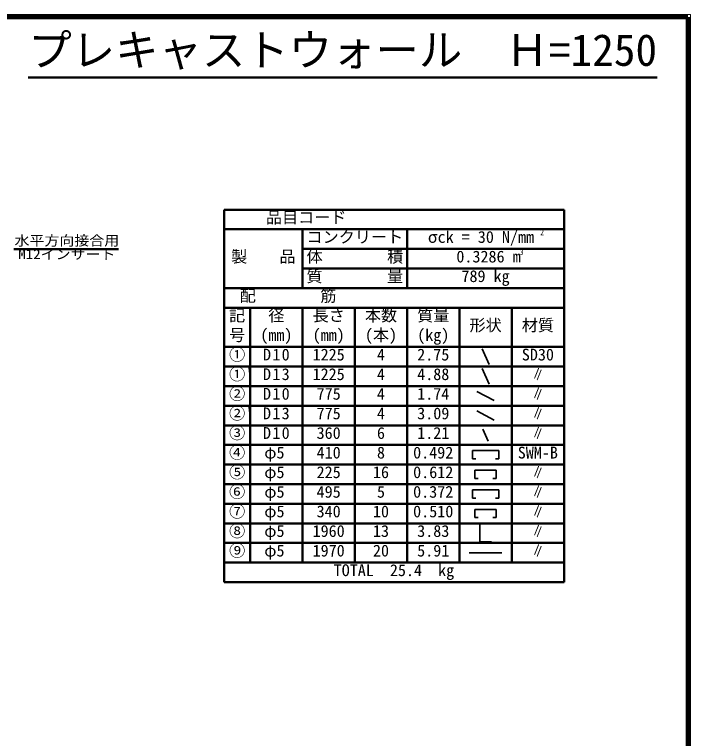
# Model space of a CAD drawing. Units: millimetres, scale not verified. Extents: x 100 to 4105, y 100 to 2870.
# Drawn here: x 2813 to 4105, y 1485 to 2870 of the extents above; entities that cross this region are included whole.
import ezdxf
from ezdxf.enums import TextEntityAlignment as Align

# ---------------------------------------------------------------- set-up
doc = ezdxf.new("R2010")
doc.units = ezdxf.units.MM
doc.header["$LTSCALE"] = 5
doc.layers.add('V-nasSTD', color=7, linetype='Continuous', lineweight=50)
doc.styles.add('ＭＳ ゴシック', font='')
doc.styles.get('ＭＳ ゴシック').set_extended_font_data('MS Gothic')

msp = doc.modelspace()

# ---------------------------------------------------------------- linework, layer by layer
at = {"layer": 'V-nasSTD', "lineweight": 100}
for p, q in [((4100, 2865), (105, 2865)), ((4100, 105), (4100, 2865))]:
    msp.add_line(p, q, dxfattribs=at)
at = {"layer": 'V-nasSTD'}
for p, q in [((2838.818, 2749.566), (4041.506, 2749.566)), ((3213.281, 2496.567), (3213.281, 1784.067)), ((3863.281, 2496.567), (3213.281, 2496.567)), ((3863.281, 1784.067), (3863.281, 2496.567)), ((3863.281, 2459.067), (3213.281, 2459.067)), ((3363.281, 2459.067), (3363.281, 2346.567)), ((3563.281, 2459.067), (3563.281, 2346.567)), ((2811.199, 2421.021), (3011.199, 2421.021)), ((3363.281, 2421.567), (3863.281, 2421.567)), ((3863.281, 2384.067), (3363.281, 2384.067)), ((3863.281, 2346.567), (3213.281, 2346.567)), ((3213.281, 2309.067), (3863.281, 2309.067)), ((3213.281, 2309.067), (3213.281, 2271.567)), ((3263.281, 1821.567), (3263.281, 2309.067)), ((3363.281, 1821.567), (3363.281, 2309.067)), ((3463.281, 1821.567), (3463.281, 2309.067)), ((3563.281, 1821.567), (3563.281, 2309.067)), ((3663.281, 1821.567), (3663.281, 2309.067)), ((3763.281, 1821.567), (3763.281, 2309.067)), ((3863.281, 2234.067), (3213.281, 2234.067)), ((3213.281, 2196.567), (3863.281, 2196.567)), ((3213.281, 2159.067), (3863.281, 2159.067)), ((3213.281, 2121.567), (3863.281, 2121.567)), ((3213.281, 2084.067), (3863.281, 2084.067)), ((3213.281, 2046.567), (3863.281, 2046.567)), ((3213.281, 2009.067), (3863.281, 2009.067)), ((3213.281, 1971.567), (3863.281, 1971.567)), ((3213.281, 1934.067), (3863.281, 1934.067)), ((3213.281, 1896.567), (3863.281, 1896.567)), ((3213.281, 1859.067), (3863.281, 1859.067)), ((3213.281, 1821.567), (3863.281, 1821.567)), ((3213.281, 1784.067), (3863.281, 1784.067))]:
    msp.add_line(p, q, dxfattribs=at)
at = {"layer": 'V-nasSTD', "lineweight": 35}
for p, q in [((3706.742, 2230.193), (3719.82, 2200.44)), ((3706.742, 2192.693), (3719.82, 2162.94)), ((3696.71, 2149.09), (3729.852, 2131.544)), ((3696.71, 2111.59), (3729.852, 2094.044)), ((3708.251, 2076.76), (3718.311, 2053.873)), ((3688.281, 2035.629), (3688.281, 2020.004)), ((3738.281, 2035.629), (3688.281, 2035.629)), ((3738.281, 2020.004), (3738.281, 2035.629)), ((3688.281, 2020.004), (3694.531, 2020.004)), ((3732.031, 2020.004), (3738.281, 2020.004)), ((3692.969, 1998.129), (3692.969, 1982.504)), ((3733.594, 1998.129), (3692.969, 1998.129)), ((3733.594, 1982.504), (3733.594, 1998.129)), ((3692.969, 1982.504), (3699.219, 1982.504)), ((3727.344, 1982.504), (3733.594, 1982.504)), ((3688.281, 1960.629), (3688.281, 1945.004)), ((3738.281, 1960.629), (3688.281, 1960.629)), ((3738.281, 1945.004), (3738.281, 1960.629)), ((3688.281, 1945.004), (3694.531, 1945.004)), ((3732.031, 1945.004), (3738.281, 1945.004)), ((3692.969, 1923.129), (3692.969, 1907.504)), ((3733.594, 1923.129), (3692.969, 1923.129)), ((3733.594, 1907.504), (3733.594, 1923.129)), ((3692.969, 1907.504), (3699.219, 1907.504)), ((3727.344, 1907.504), (3733.594, 1907.504)), ((3702.101, 1894.621), (3702.101, 1861.012)), ((3702.101, 1861.012), (3724.461, 1861.012)), ((3682.031, 1840.317), (3744.531, 1840.317))]:
    msp.add_line(p, q, dxfattribs=at)
at = {"layer": 'V-nasSTD', "lineweight": 13}
msp.add_lwpolyline([(100, 100), (100, 2870), (4105, 2870), (4105, 100)], close=True, dxfattribs=at)

# ---------------------------------------------------------------- texts
at = {"layer": 'V-nasSTD', "style": 'ＭＳ ゴシック'}
msp.add_text('プレキャストウォール  Ｈ=1250', height=60.81, dxfattribs=at).set_placement((3440.162, 2832.51), align=Align.TOP_CENTER)
for s, p in [('品目コード', (3293.281, 2493.217)), ('コンクリート', (3370.881, 2455.717)), ('σck = 30 N/mm', (3602.838, 2455.717)), ('製\u3000\u3000品', (3226.681, 2418.217)), ('体\u3000\u3000\u3000\u3000積', (3370.881, 2418.217)), (' 0.3286 m', (3642.002, 2418.217)), ('質\u3000\u3000\u3000\u3000量', (3370.881, 2380.717)), ('789 kg', (3667.081, 2380.717)), ('配\u3000\u3000\u3000\u3000筋', (3243.281, 2343.217)), ('記', (3222.881, 2305.717)), ('径', (3297.881, 2305.717)), ('長さ', (3382.481, 2305.717)), ('本数', (3482.481, 2305.717)), ('質量', (3582.481, 2305.717)), ('形状', (3682.481, 2286.967)), ('材質', (3782.481, 2286.967)), ('(本)', (3482.481, 2268.217)), ('号', (3222.881, 2268.217)), ('(mm)', (3282.481, 2268.217)), ('(mm)', (3382.481, 2268.217)), ('(kg)', (3582.481, 2268.217)), ('①', (3222.881, 2230.717)), ('1225', (3382.481, 2230.717)), ('4', (3505.581, 2230.717)), ('2.75', (3582.481, 2230.717)), ('SD30', (3782.481, 2230.717)), ("①'", (3222.881, 2193.217)), ('1225', (3382.481, 2193.217)), ('4', (3505.581, 2193.217)), ('4.88', (3582.481, 2193.217)), ('②', (3222.881, 2155.717)), ('775', (3390.181, 2155.701)), ('4', (3505.581, 2155.717)), ('1.74', (3582.481, 2155.717)), ("②'", (3222.881, 2118.217)), ('775', (3390.181, 2118.201)), ('4', (3505.581, 2118.217)), ('3.09', (3582.481, 2118.217)), ('③', (3222.881, 2080.717)), ('360', (3390.181, 2080.701)), ('6', (3505.581, 2080.717)), ('1.21', (3582.481, 2080.717)), ('④', (3222.881, 2043.217)), ('φ5', (3290.181, 2043.217)), ('410', (3390.181, 2043.201)), ('8', (3505.581, 2043.217)), ('0.492', (3574.705, 2043.217)), ('SWM-B', (3774.69, 2043.217)), ('⑤', (3222.881, 2005.717)), ('φ5', (3290.181, 2005.717)), ('225', (3390.181, 2005.701)), ('16', (3497.881, 2005.717)), ('0.612', (3574.705, 2005.717)), ('⑥', (3222.881, 1968.217)), ('φ5', (3290.181, 1968.217)), ('495', (3390.181, 1968.201)), ('5', (3505.581, 1968.217)), ('0.372', (3574.705, 1968.217)), ('⑦', (3222.881, 1930.717)), ('φ5', (3290.181, 1930.717)), ('340', (3390.181, 1930.701)), ('10', (3497.881, 1930.717)), ('0.510', (3574.705, 1930.717)), ('⑧', (3222.881, 1893.217)), ('φ5', (3290.181, 1893.217)), ('1960', (3382.481, 1893.217)), ('13', (3497.881, 1893.217)), ('3.83', (3582.481, 1893.217)), ('⑨', (3222.881, 1855.717)), ('φ5', (3290.181, 1855.717)), ('1970', (3382.481, 1855.717)), ('20', (3497.881, 1855.717)), ('5.91', (3582.481, 1855.717)), ('TOTAL  25.4  kg', (3422.781, 1818.217))]:
    msp.add_text(s, height=22.58, dxfattribs=at).set_placement(p, align=Align.TOP_LEFT)
at = {"layer": 'V-nasSTD', "style": 'ＭＳ ゴシック', "width": 0.8}
for s, height, p in [('2', 11.29, (3817.564, 2458.924)), ('3', 11.29, (3778.4, 2421.297)), ('∥', 22.58, (3800.961, 2193.217)), ('∥', 22.58, (3800.961, 2155.717)), ('∥', 22.58, (3800.961, 2118.217)), ('∥', 22.58, (3800.961, 2080.717)), ('∥', 22.58, (3800.961, 2005.717)), ('∥', 22.58, (3800.961, 1968.217)), ('∥', 22.58, (3800.961, 1930.717)), ('∥', 22.58, (3800.961, 1893.217)), ('∥', 22.58, (3800.961, 1855.717))]:
    msp.add_text(s, height=height, dxfattribs=at).set_placement(p, align=Align.TOP_LEFT)
at = {"layer": 'V-nasSTD', "style": 'ＭＳ ゴシック', "width": 1.1}
for s, p in [('水平方向接合用', (2912.699, 2447.021)), ('M12インサート', (2912.699, 2421.021))]:
    msp.add_text(s, height=19.06, dxfattribs=at).set_placement(p, align=Align.TOP_CENTER)
at = {"layer": 'V-nasSTD', "char_height": 22.58, "attachment_point": 1, "style": 'ＭＳ ゴシック'}
for s, insert in [('\\T1.16;D10', (3287.681, 2230.717)), ('\\T1.16;D13', (3287.681, 2193.217)), ('\\T1.16;D10', (3287.681, 2155.717)), ('\\T1.16;D13', (3287.681, 2118.217)), ('\\T1.16;D10', (3287.681, 2080.717))]:
    msp.add_mtext(s, dxfattribs=dict(at, insert=insert))

doc.saveas('drawing.dxf')
